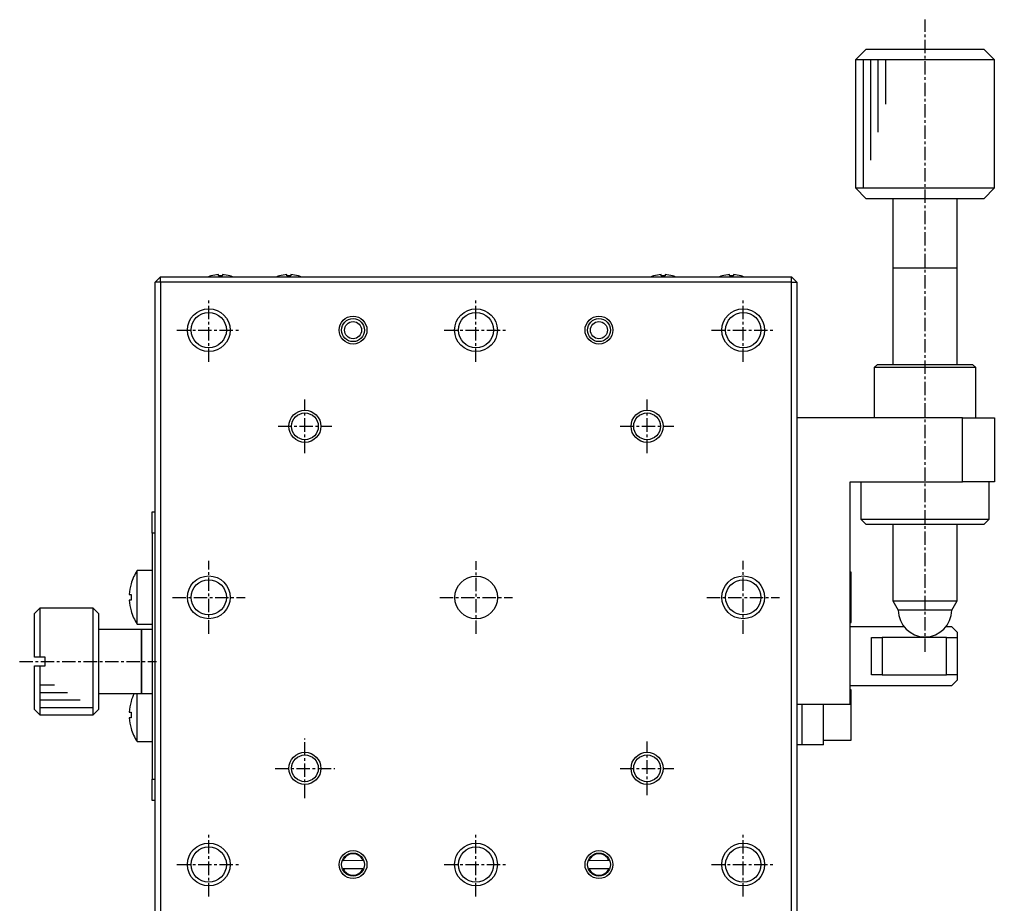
# Model space of a CAD drawing. Extents: x 90 to 322, y 48 to 325.
# Drawn here: x 92.9 to 184.1, y 123.7 to 206.5 of the extents above; entities that cross this region are included whole.
import ezdxf

# ---------------------------------------------------------------- set-up
doc = ezdxf.new("R2010")
doc.units = 0
doc.linetypes.add('CENTER', pattern=[2, 1.25, -0.25, 0.25, -0.25])
doc.layers.get('0').update_dxf_attribs({"linetype": 'CONTINUOUS'})
doc.layers.add('CENTER', color=1, linetype='CENTER')

# ---------------------------------------------------------------- blocks, each defined once
blk = doc.blocks.new('AID2114')
at = {"color": 7, "linetype": 'CONTINUOUS'}
blk.add_line((200.985, 195.51), (200.985, 183.51), dxfattribs=at)
at = {"color": 3, "linetype": 'CONTINUOUS'}
for p, q in [((201.685, 195.51), (201.685, 183.51)), ((202.385, 195.51), (202.385, 186.122436)), ((203.085, 195.51), (203.085, 188.734871)), ((203.785, 195.51), (203.785, 191.347307))]:
    blk.add_line(p, q, dxfattribs=at)
blk = doc.blocks.new('AID2090')
at = {"color": 3, "linetype": 'CONTINUOUS'}
for p, q in [((124.685, 137.01), (126.047693, 137.01)), ((124.685, 136.31), (127.260129, 136.31)), ((124.685, 135.61), (128.472564, 135.61)), ((124.685, 134.91), (129.685, 134.91))]:
    blk.add_line(p, q, dxfattribs=at)
at = {"color": 7, "linetype": 'CONTINUOUS'}
blk.add_line((124.685, 134.21), (129.685, 134.21), dxfattribs=at)

msp = doc.modelspace()

# ---------------------------------------------------------------- linework, layer by layer
at = {"color": 7, "linetype": 'CONTINUOUS'}
for p, q in [((172.117, 203.785), (171.117, 202.785)), ((172.117, 203.785), (183.117, 203.785)), ((184.117, 202.785), (183.117, 203.785)), ((184.117, 202.785), (171.117, 202.785)), ((184.117, 190.785), (184.117, 202.785)), ((171.117, 190.785), (184.117, 190.785)), ((171.117, 190.785), (172.117, 189.785)), ((183.117, 189.785), (184.117, 190.785)), ((183.117, 189.785), (172.117, 189.785)), ((174.617, 189.785), (174.617, 183.28)), ((180.617, 183.285), (180.617, 189.785)), ((106.117, 182.485), (105.617, 181.985)), ((106.117, 182.485), (165.117, 182.485)), ((106.117, 181.985), (106.117, 182.485)), ((110.83, 182.555), (110.828, 182.56)), ((111.537, 182.555), (111.537, 182.675)), ((111.897, 182.675), (111.897, 182.555)), ((112.605, 182.56), (112.603, 182.555)), ((117.23, 182.555), (117.228, 182.56)), ((117.937, 182.555), (117.937, 182.675)), ((118.297, 182.675), (118.297, 182.555)), ((119.005, 182.56), (119.003, 182.555)), ((152.23, 182.555), (152.228, 182.56)), ((152.937, 182.555), (152.937, 182.675)), ((153.297, 182.675), (153.297, 182.555)), ((154.005, 182.56), (154.003, 182.555)), ((158.63, 182.555), (158.628, 182.56)), ((159.337, 182.555), (159.337, 182.675)), ((159.697, 182.675), (159.697, 182.555)), ((160.405, 182.56), (160.403, 182.555)), ((165.617, 181.985), (165.117, 182.485)), ((165.117, 181.985), (165.117, 182.485)), ((174.617, 183.29), (174.617, 174.286)), ((180.617, 183.285), (174.617, 183.285)), ((180.617, 183.285), (180.617, 183.29)), ((180.617, 174.286), (180.617, 183.285)), ((180.617, 183.28), (180.617, 183.285)), ((105.617, 122.985), (105.617, 181.985)), ((106.117, 181.985), (105.617, 181.985)), ((165.117, 181.985), (106.117, 181.985)), ((106.117, 181.985), (106.117, 122.985)), ((165.117, 122.985), (165.117, 181.985)), ((165.117, 181.985), (165.617, 181.985)), ((165.617, 181.985), (165.617, 122.985)), ((173.167, 174.285), (172.867, 173.985)), ((173.167, 174.285), (182.067, 174.285)), ((182.367, 173.985), (182.067, 174.285)), ((182.367, 173.985), (172.867, 173.985)), ((172.867, 173.985), (172.867, 169.285)), ((182.367, 169.285), (182.367, 173.985)), ((181.117, 169.285), (165.617, 169.285)), ((181.117, 163.285), (181.117, 169.285)), ((181.117, 169.285), (184.117, 169.285)), ((184.117, 169.285), (184.117, 163.285)), ((170.617, 142.485), (170.617, 163.285)), ((170.617, 163.285), (181.117, 163.285)), ((171.617, 163.285), (171.617, 159.785)), ((184.117, 163.285), (181.117, 163.285)), ((183.617, 159.785), (183.617, 163.285)), ((105.317, 158.485), (105.317, 160.485)), ((105.317, 160.485), (105.617, 160.485)), ((171.617, 159.785), (183.617, 159.785)), ((171.617, 159.785), (172.117, 159.285)), ((183.117, 159.285), (183.617, 159.785)), ((183.117, 159.285), (172.117, 159.285)), ((174.617, 159.285), (172.117, 159.285)), ((174.617, 159.285), (174.617, 152.152)), ((180.617, 152.152), (180.617, 159.285)), ((183.117, 159.285), (180.617, 159.285)), ((105.317, 158.485), (105.317, 153.56)), ((105.317, 154.985), (103.925, 154.985)), ((103.925, 152.485), (103.925, 154.985)), ((170.717, 154.835), (170.617, 154.835)), ((170.717, 150.135), (170.717, 154.835)), ((103.347, 153.747), (103.354, 153.744)), ((103.347, 153.747), (103.354, 153.744)), ((105.317, 153.56), (105.317, 151.41)), ((103.182, 152.745), (103.354, 152.745)), ((103.925, 149.985), (103.925, 152.485)), ((94.817, 151.485), (94.317, 150.985)), ((99.817, 151.485), (94.817, 151.485)), ((94.817, 151.485), (94.817, 146.885)), ((99.817, 146.485), (99.817, 151.485)), ((100.317, 150.985), (99.817, 151.485)), ((103.354, 152.225), (103.182, 152.225)), ((105.317, 151.41), (105.317, 148.06)), ((174.617, 152.152), (180.617, 152.152)), ((174.617, 152.152), (174.867, 151.719)), ((174.867, 151.719), (175.117, 151.285)), ((180.117, 151.285), (180.367, 151.719)), ((180.367, 151.719), (180.617, 152.152)), ((94.317, 146.885), (94.317, 150.985)), ((94.317, 146.885), (94.317, 150.985)), ((100.317, 150.985), (100.317, 146.485)), ((103.354, 151.227), (103.347, 151.224)), ((103.354, 151.227), (103.347, 151.224)), ((180.117, 151.285), (175.117, 151.285)), ((103.925, 149.985), (105.317, 149.985)), ((170.617, 150.135), (170.717, 150.135)), ((175.655, 149.735), (170.617, 149.735)), ((180.117, 149.735), (179.578, 149.735)), ((180.617, 149.235), (180.117, 149.735)), ((104.317, 149.485), (100.317, 149.485)), ((105.317, 149.485), (104.317, 149.485)), ((104.317, 149.485), (104.317, 146.485)), ((104.317, 146.485), (104.317, 149.485)), ((172.617, 145.235), (172.617, 148.735)), ((172.617, 148.735), (173.617, 148.735)), ((179.617, 148.735), (173.617, 148.735)), ((173.617, 148.735), (173.617, 145.235)), ((179.617, 148.735), (180.617, 148.735)), ((179.617, 145.235), (179.617, 148.735)), ((180.617, 149.235), (180.617, 148.735)), ((180.617, 148.735), (180.617, 145.235)), ((105.317, 148.06), (105.317, 142.56)), ((94.817, 146.885), (94.317, 146.885)), ((95.317, 146.885), (94.817, 146.885)), ((95.317, 146.085), (95.317, 146.885)), ((95.317, 146.085), (95.317, 146.885)), ((94.317, 141.985), (94.317, 146.085)), ((94.317, 141.985), (94.317, 146.085)), ((94.317, 146.085), (94.817, 146.085)), ((94.817, 146.085), (94.817, 141.485)), ((94.817, 146.085), (95.317, 146.085)), ((99.817, 141.485), (99.817, 146.485)), ((100.317, 146.485), (100.317, 141.985)), ((104.317, 146.485), (104.317, 143.485)), ((104.317, 143.485), (104.317, 146.485)), ((173.617, 145.235), (172.617, 145.235)), ((173.617, 145.235), (179.617, 145.235)), ((180.617, 145.235), (179.617, 145.235)), ((180.617, 145.235), (180.617, 144.735)), ((170.617, 144.235), (180.117, 144.235)), ((180.117, 144.235), (180.617, 144.735)), ((100.317, 143.485), (104.317, 143.485)), ((103.925, 141.485), (103.925, 143.485)), ((104.317, 143.485), (105.317, 143.485)), ((170.717, 143.835), (170.617, 143.835)), ((170.717, 139.135), (170.717, 143.835)), ((103.347, 142.747), (103.354, 142.744)), ((103.347, 142.747), (103.354, 142.744)), ((105.317, 142.56), (105.317, 140.41)), ((165.617, 142.485), (170.617, 142.485)), ((166.117, 138.685), (166.117, 142.485)), ((168.117, 138.685), (168.117, 142.485)), ((94.317, 141.985), (94.817, 141.485)), ((99.817, 141.485), (100.317, 141.985)), ((103.182, 141.745), (103.354, 141.745)), ((103.925, 138.985), (103.925, 141.485)), ((103.354, 141.225), (103.182, 141.225)), ((103.354, 140.227), (103.347, 140.224)), ((103.354, 140.227), (103.347, 140.224)), ((105.317, 140.41), (105.317, 135.485)), ((103.925, 138.985), (105.317, 138.985)), ((166.117, 138.685), (165.617, 138.685)), ((168.117, 138.685), (166.117, 138.685)), ((168.117, 139.135), (170.717, 139.135)), ((105.317, 133.485), (105.317, 135.485)), ((105.617, 133.485), (105.317, 133.485)), ((123.115, 127.876), (125.111, 127.895)), ((123.197, 127.877), (123.115, 127.876)), ((123.197, 127.877), (125.03, 127.894)), ((125.111, 127.895), (125.03, 127.894)), ((146.115, 127.876), (148.111, 127.895)), ((146.197, 127.877), (146.115, 127.876)), ((146.197, 127.877), (148.03, 127.894)), ((148.111, 127.895), (148.03, 127.894)), ((123.122, 127.076), (123.204, 127.077)), ((125.037, 127.094), (123.204, 127.077)), ((125.037, 127.094), (125.119, 127.095)), ((146.122, 127.076), (146.204, 127.077)), ((148.037, 127.094), (146.204, 127.077)), ((148.037, 127.094), (148.119, 127.095))]:
    msp.add_line(p, q, dxfattribs=at)
at = {"color": 9, "linetype": 'CONTINUOUS'}
for p, q in [((174.766, 183.285), (174.617, 183.285)), ((177.517, 183.285), (174.766, 183.285)), ((180.468, 183.285), (177.517, 183.285)), ((180.617, 183.285), (180.468, 183.285)), ((105.617, 158.485), (105.317, 158.485)), ((105.317, 135.485), (105.617, 135.485))]:
    msp.add_line(p, q, dxfattribs=at)
at = {"color": 7, "linetype": 'CONTINUOUS'}
for points in [[(111.897, 182.555, 0), (111.894, 182.555, 0), (111.891, 182.555, 0), (111.888, 182.555, 0), (111.885, 182.556, 0), (111.883, 182.556, 0), (111.88, 182.556, 0), (111.877, 182.556, 0), (111.874, 182.556, 0), (111.871, 182.556, 0), (111.869, 182.556, 0), (111.866, 182.556, 0), (111.863, 182.557, 0), (111.86, 182.557, 0), (111.857, 182.557, 0), (111.855, 182.557, 0), (111.852, 182.557, 0), (111.849, 182.557, 0), (111.846, 182.557, 0), (111.843, 182.557, 0), (111.841, 182.557, 0), (111.838, 182.558, 0), (111.835, 182.558, 0), (111.832, 182.558, 0), (111.829, 182.558, 0), (111.826, 182.558, 0), (111.824, 182.558, 0), (111.821, 182.558, 0), (111.818, 182.558, 0), (111.815, 182.558, 0), (111.812, 182.558, 0), (111.81, 182.558, 0), (111.807, 182.558, 0), (111.804, 182.559, 0), (111.801, 182.559, 0), (111.798, 182.559, 0), (111.796, 182.559, 0), (111.793, 182.559, 0), (111.79, 182.559, 0), (111.787, 182.559, 0), (111.784, 182.559, 0), (111.781, 182.559, 0), (111.779, 182.559, 0), (111.776, 182.559, 0), (111.773, 182.559, 0), (111.77, 182.559, 0), (111.767, 182.559, 0), (111.765, 182.559, 0), (111.762, 182.559, 0), (111.759, 182.559, 0), (111.756, 182.559, 0), (111.753, 182.559, 0), (111.751, 182.559, 0), (111.748, 182.56, 0), (111.745, 182.56, 0), (111.742, 182.56, 0), (111.739, 182.56, 0), (111.736, 182.56, 0), (111.734, 182.56, 0), (111.731, 182.56, 0), (111.728, 182.56, 0), (111.725, 182.56, 0), (111.722, 182.56, 0), (111.72, 182.56, 0), (111.717, 182.56, 0), (111.714, 182.56, 0), (111.711, 182.56, 0), (111.708, 182.56, 0), (111.705, 182.56, 0), (111.703, 182.56, 0), (111.7, 182.56, 0), (111.697, 182.56, 0), (111.694, 182.56, 0), (111.691, 182.56, 0), (111.689, 182.56, 0), (111.686, 182.56, 0), (111.683, 182.559, 0), (111.68, 182.559, 0), (111.677, 182.559, 0), (111.675, 182.559, 0), (111.672, 182.559, 0), (111.669, 182.559, 0), (111.666, 182.559, 0), (111.663, 182.559, 0), (111.66, 182.559, 0), (111.658, 182.559, 0), (111.655, 182.559, 0), (111.652, 182.559, 0), (111.649, 182.559, 0), (111.646, 182.559, 0), (111.644, 182.559, 0), (111.641, 182.559, 0), (111.638, 182.559, 0), (111.635, 182.559, 0), (111.632, 182.559, 0), (111.63, 182.559, 0), (111.627, 182.558, 0), (111.624, 182.558, 0), (111.621, 182.558, 0), (111.618, 182.558, 0), (111.615, 182.558, 0), (111.613, 182.558, 0), (111.61, 182.558, 0), (111.607, 182.558, 0), (111.604, 182.558, 0), (111.601, 182.558, 0), (111.599, 182.558, 0), (111.596, 182.558, 0), (111.593, 182.557, 0), (111.59, 182.557, 0), (111.587, 182.557, 0), (111.585, 182.557, 0), (111.582, 182.557, 0), (111.579, 182.557, 0), (111.576, 182.557, 0), (111.573, 182.557, 0), (111.57, 182.557, 0), (111.568, 182.556, 0), (111.565, 182.556, 0), (111.562, 182.556, 0), (111.559, 182.556, 0), (111.556, 182.556, 0), (111.554, 182.556, 0), (111.551, 182.556, 0), (111.548, 182.556, 0), (111.545, 182.555, 0), (111.542, 182.555, 0), (111.54, 182.555, 0), (111.537, 182.555, 0)], [(118.297, 182.555, 0), (118.294, 182.555, 0), (118.291, 182.555, 0), (118.288, 182.555, 0), (118.285, 182.556, 0), (118.283, 182.556, 0), (118.28, 182.556, 0), (118.277, 182.556, 0), (118.274, 182.556, 0), (118.271, 182.556, 0), (118.269, 182.556, 0), (118.266, 182.556, 0), (118.263, 182.557, 0), (118.26, 182.557, 0), (118.257, 182.557, 0), (118.255, 182.557, 0), (118.252, 182.557, 0), (118.249, 182.557, 0), (118.246, 182.557, 0), (118.243, 182.557, 0), (118.241, 182.557, 0), (118.238, 182.558, 0), (118.235, 182.558, 0), (118.232, 182.558, 0), (118.229, 182.558, 0), (118.226, 182.558, 0), (118.224, 182.558, 0), (118.221, 182.558, 0), (118.218, 182.558, 0), (118.215, 182.558, 0), (118.212, 182.558, 0), (118.21, 182.558, 0), (118.207, 182.558, 0), (118.204, 182.559, 0), (118.201, 182.559, 0), (118.198, 182.559, 0), (118.196, 182.559, 0), (118.193, 182.559, 0), (118.19, 182.559, 0), (118.187, 182.559, 0), (118.184, 182.559, 0), (118.181, 182.559, 0), (118.179, 182.559, 0), (118.176, 182.559, 0), (118.173, 182.559, 0), (118.17, 182.559, 0), (118.167, 182.559, 0), (118.165, 182.559, 0), (118.162, 182.559, 0), (118.159, 182.559, 0), (118.156, 182.559, 0), (118.153, 182.559, 0), (118.151, 182.559, 0), (118.148, 182.56, 0), (118.145, 182.56, 0), (118.142, 182.56, 0), (118.139, 182.56, 0), (118.136, 182.56, 0), (118.134, 182.56, 0), (118.131, 182.56, 0), (118.128, 182.56, 0), (118.125, 182.56, 0), (118.122, 182.56, 0), (118.12, 182.56, 0), (118.117, 182.56, 0), (118.114, 182.56, 0), (118.111, 182.56, 0), (118.108, 182.56, 0), (118.105, 182.56, 0), (118.103, 182.56, 0), (118.1, 182.56, 0), (118.097, 182.56, 0), (118.094, 182.56, 0), (118.091, 182.56, 0), (118.089, 182.56, 0), (118.086, 182.56, 0), (118.083, 182.559, 0), (118.08, 182.559, 0), (118.077, 182.559, 0), (118.075, 182.559, 0), (118.072, 182.559, 0), (118.069, 182.559, 0), (118.066, 182.559, 0), (118.063, 182.559, 0), (118.06, 182.559, 0), (118.058, 182.559, 0), (118.055, 182.559, 0), (118.052, 182.559, 0), (118.049, 182.559, 0), (118.046, 182.559, 0), (118.044, 182.559, 0), (118.041, 182.559, 0), (118.038, 182.559, 0), (118.035, 182.559, 0), (118.032, 182.559, 0), (118.03, 182.559, 0), (118.027, 182.558, 0), (118.024, 182.558, 0), (118.021, 182.558, 0), (118.018, 182.558, 0), (118.015, 182.558, 0), (118.013, 182.558, 0), (118.01, 182.558, 0), (118.007, 182.558, 0), (118.004, 182.558, 0), (118.001, 182.558, 0), (117.999, 182.558, 0), (117.996, 182.558, 0), (117.993, 182.557, 0), (117.99, 182.557, 0), (117.987, 182.557, 0), (117.985, 182.557, 0), (117.982, 182.557, 0), (117.979, 182.557, 0), (117.976, 182.557, 0), (117.973, 182.557, 0), (117.97, 182.557, 0), (117.968, 182.556, 0), (117.965, 182.556, 0), (117.962, 182.556, 0), (117.959, 182.556, 0), (117.956, 182.556, 0), (117.954, 182.556, 0), (117.951, 182.556, 0), (117.948, 182.556, 0), (117.945, 182.555, 0), (117.942, 182.555, 0), (117.94, 182.555, 0), (117.937, 182.555, 0)], [(153.297, 182.555, 0), (153.294, 182.555, 0), (153.291, 182.555, 0), (153.288, 182.555, 0), (153.285, 182.556, 0), (153.283, 182.556, 0), (153.28, 182.556, 0), (153.277, 182.556, 0), (153.274, 182.556, 0), (153.271, 182.556, 0), (153.269, 182.556, 0), (153.266, 182.556, 0), (153.263, 182.557, 0), (153.26, 182.557, 0), (153.257, 182.557, 0), (153.255, 182.557, 0), (153.252, 182.557, 0), (153.249, 182.557, 0), (153.246, 182.557, 0), (153.243, 182.557, 0), (153.241, 182.557, 0), (153.238, 182.558, 0), (153.235, 182.558, 0), (153.232, 182.558, 0), (153.229, 182.558, 0), (153.226, 182.558, 0), (153.224, 182.558, 0), (153.221, 182.558, 0), (153.218, 182.558, 0), (153.215, 182.558, 0), (153.212, 182.558, 0), (153.21, 182.558, 0), (153.207, 182.558, 0), (153.204, 182.559, 0), (153.201, 182.559, 0), (153.198, 182.559, 0), (153.196, 182.559, 0), (153.193, 182.559, 0), (153.19, 182.559, 0), (153.187, 182.559, 0), (153.184, 182.559, 0), (153.181, 182.559, 0), (153.179, 182.559, 0), (153.176, 182.559, 0), (153.173, 182.559, 0), (153.17, 182.559, 0), (153.167, 182.559, 0), (153.165, 182.559, 0), (153.162, 182.559, 0), (153.159, 182.559, 0), (153.156, 182.559, 0), (153.153, 182.559, 0), (153.151, 182.559, 0), (153.148, 182.56, 0), (153.145, 182.56, 0), (153.142, 182.56, 0), (153.139, 182.56, 0), (153.136, 182.56, 0), (153.134, 182.56, 0), (153.131, 182.56, 0), (153.128, 182.56, 0), (153.125, 182.56, 0), (153.122, 182.56, 0), (153.12, 182.56, 0), (153.117, 182.56, 0), (153.114, 182.56, 0), (153.111, 182.56, 0), (153.108, 182.56, 0), (153.105, 182.56, 0), (153.103, 182.56, 0), (153.1, 182.56, 0), (153.097, 182.56, 0), (153.094, 182.56, 0), (153.091, 182.56, 0), (153.089, 182.56, 0), (153.086, 182.56, 0), (153.083, 182.559, 0), (153.08, 182.559, 0), (153.077, 182.559, 0), (153.075, 182.559, 0), (153.072, 182.559, 0), (153.069, 182.559, 0), (153.066, 182.559, 0), (153.063, 182.559, 0), (153.06, 182.559, 0), (153.058, 182.559, 0), (153.055, 182.559, 0), (153.052, 182.559, 0), (153.049, 182.559, 0), (153.046, 182.559, 0), (153.044, 182.559, 0), (153.041, 182.559, 0), (153.038, 182.559, 0), (153.035, 182.559, 0), (153.032, 182.559, 0), (153.03, 182.559, 0), (153.027, 182.558, 0), (153.024, 182.558, 0), (153.021, 182.558, 0), (153.018, 182.558, 0), (153.015, 182.558, 0), (153.013, 182.558, 0), (153.01, 182.558, 0), (153.007, 182.558, 0), (153.004, 182.558, 0), (153.001, 182.558, 0), (152.999, 182.558, 0), (152.996, 182.558, 0), (152.993, 182.557, 0), (152.99, 182.557, 0), (152.987, 182.557, 0), (152.985, 182.557, 0), (152.982, 182.557, 0), (152.979, 182.557, 0), (152.976, 182.557, 0), (152.973, 182.557, 0), (152.97, 182.557, 0), (152.968, 182.556, 0), (152.965, 182.556, 0), (152.962, 182.556, 0), (152.959, 182.556, 0), (152.956, 182.556, 0), (152.954, 182.556, 0), (152.951, 182.556, 0), (152.948, 182.556, 0), (152.945, 182.555, 0), (152.942, 182.555, 0), (152.94, 182.555, 0), (152.937, 182.555, 0)], [(159.697, 182.555, 0), (159.694, 182.555, 0), (159.691, 182.555, 0), (159.688, 182.555, 0), (159.685, 182.556, 0), (159.683, 182.556, 0), (159.68, 182.556, 0), (159.677, 182.556, 0), (159.674, 182.556, 0), (159.671, 182.556, 0), (159.669, 182.556, 0), (159.666, 182.556, 0), (159.663, 182.557, 0), (159.66, 182.557, 0), (159.657, 182.557, 0), (159.655, 182.557, 0), (159.652, 182.557, 0), (159.649, 182.557, 0), (159.646, 182.557, 0), (159.643, 182.557, 0), (159.641, 182.557, 0), (159.638, 182.558, 0), (159.635, 182.558, 0), (159.632, 182.558, 0), (159.629, 182.558, 0), (159.626, 182.558, 0), (159.624, 182.558, 0), (159.621, 182.558, 0), (159.618, 182.558, 0), (159.615, 182.558, 0), (159.612, 182.558, 0), (159.61, 182.558, 0), (159.607, 182.558, 0), (159.604, 182.559, 0), (159.601, 182.559, 0), (159.598, 182.559, 0), (159.596, 182.559, 0), (159.593, 182.559, 0), (159.59, 182.559, 0), (159.587, 182.559, 0), (159.584, 182.559, 0), (159.581, 182.559, 0), (159.579, 182.559, 0), (159.576, 182.559, 0), (159.573, 182.559, 0), (159.57, 182.559, 0), (159.567, 182.559, 0), (159.565, 182.559, 0), (159.562, 182.559, 0), (159.559, 182.559, 0), (159.556, 182.559, 0), (159.553, 182.559, 0), (159.551, 182.559, 0), (159.548, 182.56, 0), (159.545, 182.56, 0), (159.542, 182.56, 0), (159.539, 182.56, 0), (159.536, 182.56, 0), (159.534, 182.56, 0), (159.531, 182.56, 0), (159.528, 182.56, 0), (159.525, 182.56, 0), (159.522, 182.56, 0), (159.52, 182.56, 0), (159.517, 182.56, 0), (159.514, 182.56, 0), (159.511, 182.56, 0), (159.508, 182.56, 0), (159.505, 182.56, 0), (159.503, 182.56, 0), (159.5, 182.56, 0), (159.497, 182.56, 0), (159.494, 182.56, 0), (159.491, 182.56, 0), (159.489, 182.56, 0), (159.486, 182.56, 0), (159.483, 182.559, 0), (159.48, 182.559, 0), (159.477, 182.559, 0), (159.475, 182.559, 0), (159.472, 182.559, 0), (159.469, 182.559, 0), (159.466, 182.559, 0), (159.463, 182.559, 0), (159.46, 182.559, 0), (159.458, 182.559, 0), (159.455, 182.559, 0), (159.452, 182.559, 0), (159.449, 182.559, 0), (159.446, 182.559, 0), (159.444, 182.559, 0), (159.441, 182.559, 0), (159.438, 182.559, 0), (159.435, 182.559, 0), (159.432, 182.559, 0), (159.43, 182.559, 0), (159.427, 182.558, 0), (159.424, 182.558, 0), (159.421, 182.558, 0), (159.418, 182.558, 0), (159.415, 182.558, 0), (159.413, 182.558, 0), (159.41, 182.558, 0), (159.407, 182.558, 0), (159.404, 182.558, 0), (159.401, 182.558, 0), (159.399, 182.558, 0), (159.396, 182.558, 0), (159.393, 182.557, 0), (159.39, 182.557, 0), (159.387, 182.557, 0), (159.385, 182.557, 0), (159.382, 182.557, 0), (159.379, 182.557, 0), (159.376, 182.557, 0), (159.373, 182.557, 0), (159.37, 182.557, 0), (159.368, 182.556, 0), (159.365, 182.556, 0), (159.362, 182.556, 0), (159.359, 182.556, 0), (159.356, 182.556, 0), (159.354, 182.556, 0), (159.351, 182.556, 0), (159.348, 182.556, 0), (159.345, 182.555, 0), (159.342, 182.555, 0), (159.34, 182.555, 0), (159.337, 182.555, 0)], [(103.354, 152.745, 0), (103.354, 152.741, 0), (103.354, 152.737, 0), (103.354, 152.733, 0), (103.353, 152.729, 0), (103.353, 152.725, 0), (103.353, 152.721, 0), (103.353, 152.717, 0), (103.353, 152.713, 0), (103.352, 152.709, 0), (103.352, 152.705, 0), (103.352, 152.701, 0), (103.352, 152.697, 0), (103.352, 152.693, 0), (103.351, 152.689, 0), (103.351, 152.685, 0), (103.351, 152.681, 0), (103.351, 152.676, 0), (103.351, 152.672, 0), (103.351, 152.668, 0), (103.351, 152.664, 0), (103.35, 152.66, 0), (103.35, 152.656, 0), (103.35, 152.652, 0), (103.35, 152.648, 0), (103.35, 152.644, 0), (103.35, 152.64, 0), (103.35, 152.636, 0), (103.349, 152.632, 0), (103.349, 152.628, 0), (103.349, 152.624, 0), (103.349, 152.62, 0), (103.349, 152.616, 0), (103.349, 152.611, 0), (103.349, 152.607, 0), (103.349, 152.603, 0), (103.349, 152.599, 0), (103.349, 152.595, 0), (103.348, 152.591, 0), (103.348, 152.587, 0), (103.348, 152.583, 0), (103.348, 152.579, 0), (103.348, 152.575, 0), (103.348, 152.571, 0), (103.348, 152.567, 0), (103.348, 152.563, 0), (103.348, 152.559, 0), (103.348, 152.555, 0), (103.348, 152.551, 0), (103.348, 152.546, 0), (103.348, 152.542, 0), (103.348, 152.538, 0), (103.348, 152.534, 0), (103.347, 152.53, 0), (103.347, 152.526, 0), (103.347, 152.522, 0), (103.347, 152.518, 0), (103.347, 152.514, 0), (103.347, 152.51, 0), (103.347, 152.506, 0), (103.347, 152.502, 0), (103.347, 152.498, 0), (103.347, 152.494, 0), (103.347, 152.49, 0), (103.347, 152.485, 0), (103.347, 152.481, 0), (103.347, 152.477, 0), (103.347, 152.473, 0), (103.347, 152.469, 0), (103.347, 152.465, 0), (103.347, 152.461, 0), (103.347, 152.457, 0), (103.347, 152.453, 0), (103.347, 152.449, 0), (103.347, 152.445, 0), (103.347, 152.441, 0), (103.348, 152.437, 0), (103.348, 152.433, 0), (103.348, 152.429, 0), (103.348, 152.425, 0), (103.348, 152.42, 0), (103.348, 152.416, 0), (103.348, 152.412, 0), (103.348, 152.408, 0), (103.348, 152.404, 0), (103.348, 152.4, 0), (103.348, 152.396, 0), (103.348, 152.392, 0), (103.348, 152.388, 0), (103.348, 152.384, 0), (103.348, 152.38, 0), (103.349, 152.376, 0), (103.349, 152.372, 0), (103.349, 152.368, 0), (103.349, 152.364, 0), (103.349, 152.36, 0), (103.349, 152.355, 0), (103.349, 152.351, 0), (103.349, 152.347, 0), (103.349, 152.343, 0), (103.349, 152.339, 0), (103.35, 152.335, 0), (103.35, 152.331, 0), (103.35, 152.327, 0), (103.35, 152.323, 0), (103.35, 152.319, 0), (103.35, 152.315, 0), (103.35, 152.311, 0), (103.351, 152.307, 0), (103.351, 152.303, 0), (103.351, 152.299, 0), (103.351, 152.295, 0), (103.351, 152.29, 0), (103.351, 152.286, 0), (103.351, 152.282, 0), (103.352, 152.278, 0), (103.352, 152.274, 0), (103.352, 152.27, 0), (103.352, 152.266, 0), (103.352, 152.262, 0), (103.353, 152.258, 0), (103.353, 152.254, 0), (103.353, 152.25, 0), (103.353, 152.246, 0), (103.353, 152.242, 0), (103.354, 152.238, 0), (103.354, 152.234, 0), (103.354, 152.23, 0), (103.354, 152.225, 0)], [(103.354, 141.745, 0), (103.354, 141.741, 0), (103.354, 141.737, 0), (103.354, 141.733, 0), (103.353, 141.729, 0), (103.353, 141.725, 0), (103.353, 141.721, 0), (103.353, 141.717, 0), (103.353, 141.713, 0), (103.352, 141.709, 0), (103.352, 141.705, 0), (103.352, 141.701, 0), (103.352, 141.697, 0), (103.352, 141.693, 0), (103.351, 141.689, 0), (103.351, 141.685, 0), (103.351, 141.681, 0), (103.351, 141.676, 0), (103.351, 141.672, 0), (103.351, 141.668, 0), (103.351, 141.664, 0), (103.35, 141.66, 0), (103.35, 141.656, 0), (103.35, 141.652, 0), (103.35, 141.648, 0), (103.35, 141.644, 0), (103.35, 141.64, 0), (103.35, 141.636, 0), (103.349, 141.632, 0), (103.349, 141.628, 0), (103.349, 141.624, 0), (103.349, 141.62, 0), (103.349, 141.616, 0), (103.349, 141.611, 0), (103.349, 141.607, 0), (103.349, 141.603, 0), (103.349, 141.599, 0), (103.349, 141.595, 0), (103.348, 141.591, 0), (103.348, 141.587, 0), (103.348, 141.583, 0), (103.348, 141.579, 0), (103.348, 141.575, 0), (103.348, 141.571, 0), (103.348, 141.567, 0), (103.348, 141.563, 0), (103.348, 141.559, 0), (103.348, 141.555, 0), (103.348, 141.551, 0), (103.348, 141.546, 0), (103.348, 141.542, 0), (103.348, 141.538, 0), (103.348, 141.534, 0), (103.347, 141.53, 0), (103.347, 141.526, 0), (103.347, 141.522, 0), (103.347, 141.518, 0), (103.347, 141.514, 0), (103.347, 141.51, 0), (103.347, 141.506, 0), (103.347, 141.502, 0), (103.347, 141.498, 0), (103.347, 141.494, 0), (103.347, 141.49, 0), (103.347, 141.485, 0), (103.347, 141.481, 0), (103.347, 141.477, 0), (103.347, 141.473, 0), (103.347, 141.469, 0), (103.347, 141.465, 0), (103.347, 141.461, 0), (103.347, 141.457, 0), (103.347, 141.453, 0), (103.347, 141.449, 0), (103.347, 141.445, 0), (103.347, 141.441, 0), (103.348, 141.437, 0), (103.348, 141.433, 0), (103.348, 141.429, 0), (103.348, 141.425, 0), (103.348, 141.42, 0), (103.348, 141.416, 0), (103.348, 141.412, 0), (103.348, 141.408, 0), (103.348, 141.404, 0), (103.348, 141.4, 0), (103.348, 141.396, 0), (103.348, 141.392, 0), (103.348, 141.388, 0), (103.348, 141.384, 0), (103.348, 141.38, 0), (103.349, 141.376, 0), (103.349, 141.372, 0), (103.349, 141.368, 0), (103.349, 141.364, 0), (103.349, 141.36, 0), (103.349, 141.355, 0), (103.349, 141.351, 0), (103.349, 141.347, 0), (103.349, 141.343, 0), (103.349, 141.339, 0), (103.35, 141.335, 0), (103.35, 141.331, 0), (103.35, 141.327, 0), (103.35, 141.323, 0), (103.35, 141.319, 0), (103.35, 141.315, 0), (103.35, 141.311, 0), (103.351, 141.307, 0), (103.351, 141.303, 0), (103.351, 141.299, 0), (103.351, 141.295, 0), (103.351, 141.29, 0), (103.351, 141.286, 0), (103.351, 141.282, 0), (103.352, 141.278, 0), (103.352, 141.274, 0), (103.352, 141.27, 0), (103.352, 141.266, 0), (103.352, 141.262, 0), (103.353, 141.258, 0), (103.353, 141.254, 0), (103.353, 141.25, 0), (103.353, 141.246, 0), (103.353, 141.242, 0), (103.354, 141.238, 0), (103.354, 141.234, 0), (103.354, 141.23, 0), (103.354, 141.225, 0)]]:
    msp.add_polyline3d(points, dxfattribs=at)
at = {"color": 3, "linetype": 'CONTINUOUS'}
for centre, radius in [((110.617, 177.485), 2), ((124.117, 177.485), 1.3), ((135.617, 177.485), 2), ((147.117, 177.485), 1.3), ((160.617, 177.485), 2), ((119.617, 168.485), 1.5), ((151.617, 168.485), 1.5), ((110.617, 152.485), 2), ((160.617, 152.485), 2), ((119.617, 136.485), 1.5), ((151.617, 136.485), 1.5), ((110.617, 127.485), 2), ((124.117, 127.485), 1.3), ((135.617, 127.485), 2), ((147.117, 127.485), 1.3), ((160.617, 127.485), 2)]:
    msp.add_circle(centre, radius, dxfattribs=at)
at = {"color": 7, "linetype": 'CONTINUOUS'}
for centre, radius in [((110.617, 177.485), 1.65), ((135.617, 177.485), 1.65), ((160.617, 177.485), 1.65), ((124.117, 177.485), 1.075), ((124.117, 177.485), 0.8), ((147.117, 177.485), 1.075), ((147.117, 177.485), 0.8), ((119.617, 168.485), 1.25), ((151.617, 168.485), 1.25), ((110.617, 152.485), 1.65), ((135.637, 152.465), 2), ((160.617, 152.485), 1.65), ((119.617, 136.485), 1.25), ((151.617, 136.485), 1.25), ((110.617, 127.485), 1.65), ((135.617, 127.485), 1.65), ((160.617, 127.485), 1.65), ((124.117, 127.485), 1.075), ((147.117, 127.485), 1.075)]:
    msp.add_circle(centre, radius, dxfattribs=at)
for centre, radius, start, end in [((111.717, 179.485), 3.2, 106.12253, 110.36414), ((111.717, 179.485), 3.195, 93.22971, 106.10671), ((111.717, 179.485), 3.195, 73.89329, 86.77029), ((111.717, 179.485), 3.2, 69.63586, 73.87747), ((118.117, 179.485), 3.2, 106.12253, 110.36414), ((118.117, 179.485), 3.195, 93.22971, 106.10671), ((118.117, 179.485), 3.195, 73.89329, 86.77029), ((118.117, 179.485), 3.2, 69.63586, 73.87747), ((153.117, 179.485), 3.2, 106.12253, 110.36414), ((153.117, 179.485), 3.195, 93.22971, 106.10671), ((153.117, 179.485), 3.195, 73.89329, 86.77029), ((153.117, 179.485), 3.2, 69.63586, 73.87747), ((159.517, 179.485), 3.2, 106.12253, 110.36414), ((159.517, 179.485), 3.195, 93.22971, 106.10671), ((159.517, 179.485), 3.195, 73.89329, 86.77029), ((159.517, 179.485), 3.2, 69.63586, 73.87747), ((107.667, 152.485), 4.5, 146.25101, 163.71416), ((107.667, 152.485), 4.492, 163.73057, 176.68218), ((107.667, 152.485), 4.492, 183.31782, 196.26943), ((107.667, 152.485), 4.5, 196.28584, 213.74899), ((177.617, 151.285), 2.5, 180, 270), ((177.617, 151.285), 2.5, 270, 0), ((107.667, 141.485), 4.5, 153.6122, 163.71416), ((107.667, 141.485), 4.492, 163.73057, 176.68218), ((107.667, 141.485), 4.492, 183.31782, 196.26943), ((107.667, 141.485), 4.5, 196.28584, 213.74899), ((124.117, 127.485), 1, 24.09709, 156.94073), ((147.117, 127.485), 1, 24.09709, 156.94073), ((124.117, 127.485), 1, 204.09709, 336.94073), ((147.117, 127.485), 1, 204.09709, 336.94073)]:
    msp.add_arc(centre, radius, start, end, dxfattribs=at)
at = {"layer": 'CENTER', "color": 1, "linetype": 'CENTER'}
for p, q in [((177.617, 147.388), (177.617, 206.549)), ((110.617, 174.505), (110.617, 180.465)), ((135.617, 174.505), (135.617, 180.465)), ((160.617, 174.505), (160.617, 180.465)), ((107.637, 177.485), (113.597, 177.485)), ((132.637, 177.485), (138.597, 177.485)), ((157.637, 177.485), (163.597, 177.485)), ((119.617, 165.985), (119.617, 170.985)), ((151.617, 165.985), (151.617, 170.985)), ((117.117, 168.485), (122.117, 168.485)), ((149.117, 168.485), (154.117, 168.485)), ((110.617, 149.085), (110.617, 155.885)), ((135.637, 149.065), (135.637, 155.865)), ((160.617, 149.085), (160.617, 155.885)), ((107.217, 152.485), (114.017, 152.485)), ((132.237, 152.465), (139.037, 152.465)), ((157.217, 152.485), (164.017, 152.485)), ((92.917, 146.485), (105.717, 146.485)), ((119.617, 133.685), (119.617, 139.285)), ((151.617, 133.985), (151.617, 138.985)), ((116.817, 136.485), (122.417, 136.485)), ((149.117, 136.485), (154.117, 136.485)), ((110.617, 124.505), (110.617, 130.465)), ((135.617, 124.505), (135.617, 130.465)), ((160.617, 124.505), (160.617, 130.465)), ((107.637, 127.485), (113.597, 127.485)), ((132.637, 127.485), (138.597, 127.485)), ((157.637, 127.485), (163.597, 127.485))]:
    msp.add_line(p, q, dxfattribs=at)

# ---------------------------------------------------------------- block references
for name in ['AID2114', 'AID2090']:
    msp.add_blockref(name, (-29.868, 7.275))

doc.saveas('drawing.dxf')
